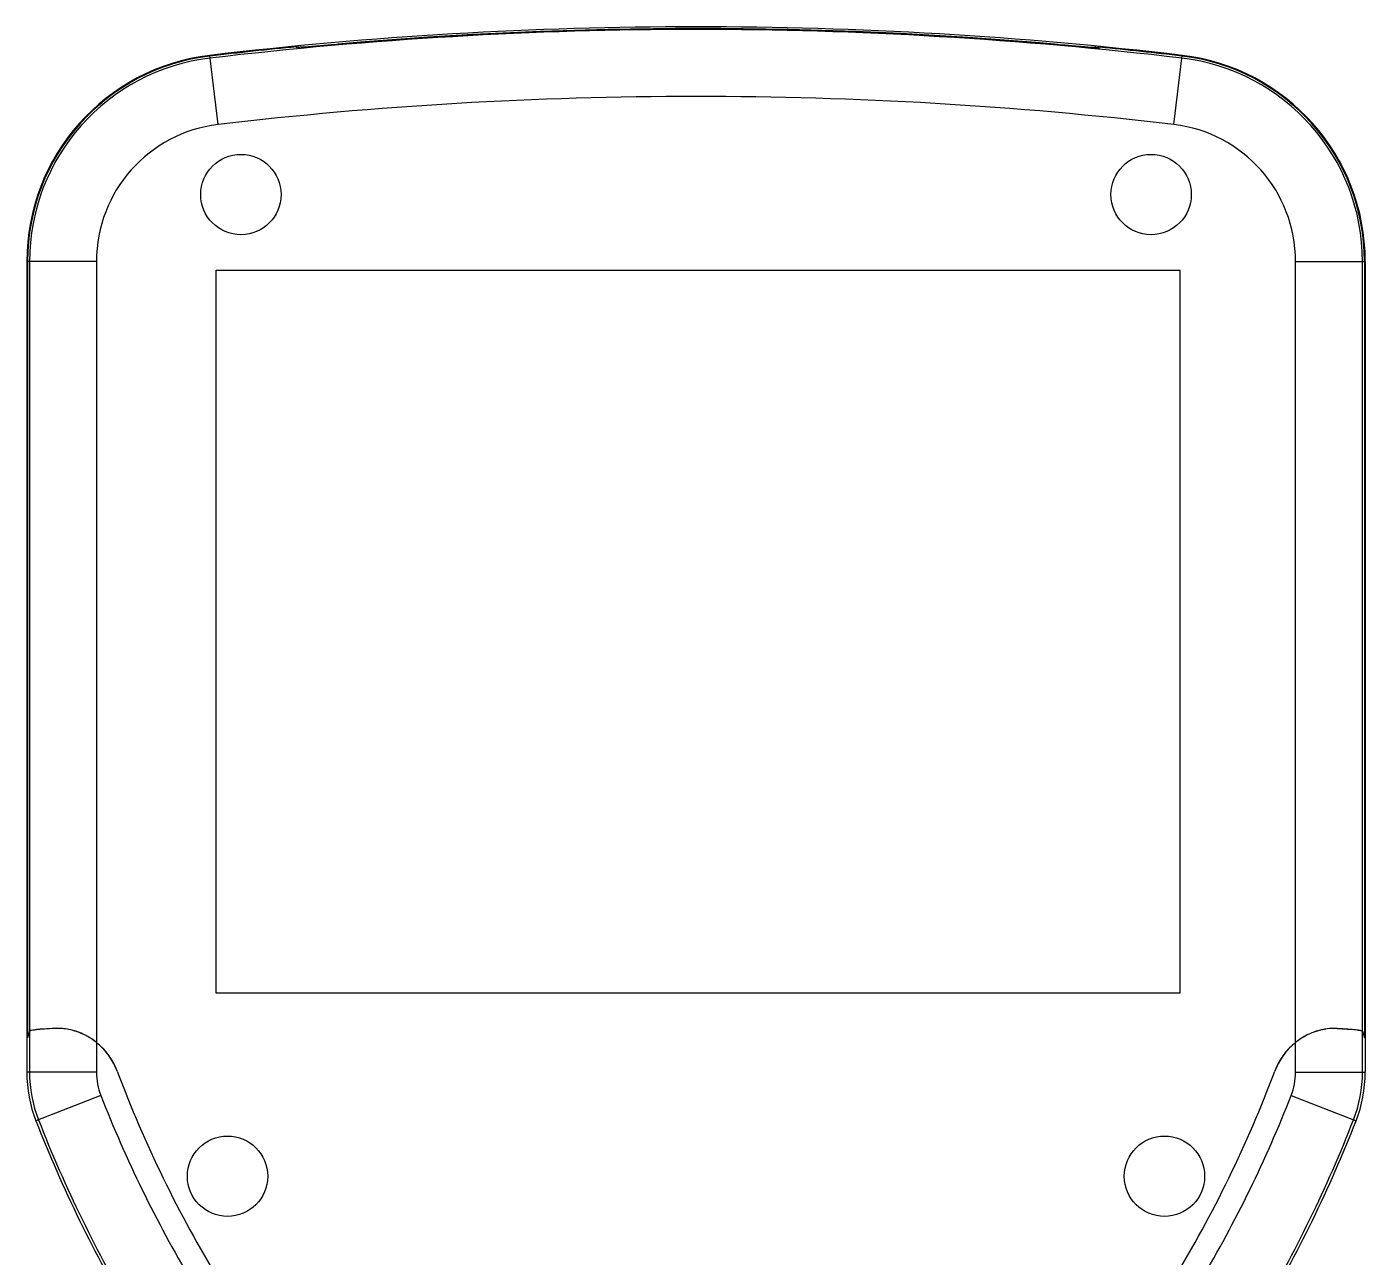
# Model space of a CAD drawing. Header units: millimetres. Extents: x 7503 to 8097, y 3855 to 4275.
# Drawn here: x 7724.1 to 7824.1, y 4091.6 to 4183.5 of the extents above; entities that cross this region are included whole.
import ezdxf

# ---------------------------------------------------------------- set-up
doc = ezdxf.new("R2010")
doc.units = ezdxf.units.MM

msp = doc.modelspace()

# ---------------------------------------------------------------- linework, layer by layer
at = {"color": 7, "linetype": 'Continuous'}
for p, q in [((7744.267, 4181.96), (7744.267, 4182.072)), ((7744.367, 4182.075), (7744.367, 4182.017)), ((7747.265, 4182.214), (7747.367, 4182.222)), ((7747.336, 4182.22), (7747.367, 4182.222)), ((7747.367, 4182.188), (7747.367, 4182.222)), ((7801.167, 4182.195), (7801.269, 4182.186)), ((7801.167, 4182.195), (7801.199, 4182.192)), ((7801.167, 4182.195), (7801.167, 4182.161)), ((7804.167, 4182.044), (7804.167, 4181.986)), ((7738.4, 4176.207), (7737.789, 4181.376)), ((7809.815, 4176.207), (7810.426, 4181.376)), ((7729.312, 4165.983), (7724.108, 4165.983)), ((7724.108, 4165.983), (7724.108, 4105.413)), ((7724.163, 4165.983), (7724.163, 4107.976)), ((7724.313, 4165.983), (7724.313, 4105.413)), ((7729.312, 4165.983), (7729.312, 4105.413)), ((7818.903, 4165.983), (7824.108, 4165.983)), ((7818.903, 4105.413), (7818.903, 4165.983)), ((7823.902, 4105.413), (7823.902, 4165.983)), ((7824.053, 4165.983), (7824.053, 4107.976)), ((7824.108, 4165.983), (7824.108, 4105.413)), ((7724.313, 4108.478), (7724.163, 4107.976)), ((7823.902, 4108.478), (7824.053, 4107.976)), ((7729.312, 4105.413), (7724.108, 4105.413)), ((7818.903, 4105.413), (7824.108, 4105.413)), ((7729.642, 4103.667), (7724.795, 4101.771)), ((7818.573, 4103.667), (7823.421, 4101.771))]:
    msp.add_line(p, q, dxfattribs=at)
at = {"color": 52, "linetype": 'Continuous', "true_color": 0xcccc33}
msp.add_line((7803.958, 4182.071), (7803.958, 4181.939), dxfattribs=at)
msp.add_lwpolyline([(7810.266, 4165.326), (7810.266, 4111.327), (7738.268, 4111.327), (7738.268, 4165.326)], close=True)
at = {"color": 7, "linetype": 'Continuous'}
for centre in [(7740.108, 4170.976), (7808.108, 4170.976), (7739.108, 4097.637), (7809.108, 4097.637)]:
    msp.add_circle(centre, 3, dxfattribs=at)
for centre, radius, start, end in [((7774.108, 3873.913), 309.6, 83.26329, 96.73671), ((7774.108, 3873.913), 309.395, 83.26329, 96.73671), ((7774.108, 3873.913), 309.441, 84.96467, 94.97598), ((7774.108, 3873.913), 309.466, 84.98367, 94.95699), ((7774.108, 3873.913), 309.545, 95.53194, 96.73671), ((7774.108, 3873.913), 309.594, 95.51247, 95.53305), ((7774.108, 3873.913), 309.594, 84.40863, 84.42815), ((7739.608, 4165.983), 15.5, 96.73671, 180), ((7739.608, 4165.983), 15.445, 96.73671, 180), ((7739.608, 4165.983), 15.295, 96.73671, 180), ((7774.108, 3873.913), 309.545, 83.26329, 84.40867), ((7808.608, 4165.983), 15.295, 0, 83.26329), ((7808.608, 4165.983), 15.445, 0, 83.26329), ((7808.608, 4165.983), 15.5, 0, 83.26329), ((7774.108, 3873.913), 304.395, 83.26329, 96.73671), ((7739.608, 4165.983), 10.295, 96.73671, 180), ((7808.608, 4165.983), 10.295, 0, 83.26329), ((7726.385, 4104.209), 4.474, 83.69366, 92.34796), ((7726.378, 4104.144), 4.54, 80.66475, 83.69582), ((7726.368, 4104.083), 4.601, 74.07887, 80.65613), ((7726.349, 4104.017), 4.67, 70.49098, 74.08373), ((7726.331, 4103.967), 4.723, 63.7965, 70.48693), ((7726.301, 4103.903), 4.794, 60.5279, 63.80754), ((7726.269, 4103.848), 4.857, 51.20103, 60.52374), ((7821.953, 4103.838), 4.87, 118.34307, 128.78386), ((7821.904, 4103.925), 4.77, 113.42099, 118.31617), ((7821.877, 4103.987), 4.702, 107.65111, 113.42243), ((7821.854, 4104.056), 4.629, 99.7801, 107.64252), ((7821.838, 4104.141), 4.543, 97.25827, 99.75681), ((7821.83, 4104.213), 4.47, 87.64593, 97.2774), ((7726.173, 4103.725), 5.013, 20.58891, 51.22802), ((7726.164, 4103.717), 5.025, 37.66245, 51.21095), ((7822.043, 4103.725), 5.014, 128.77416, 159.40896), ((7822.051, 4103.717), 5.025, 128.78907, 142.42591), ((7726.201, 4103.745), 4.979, 34.07728, 37.65945), ((7726.16, 4103.718), 5.028, 20.61002, 34.07246), ((7822.055, 4103.718), 5.028, 145.8757, 159.38998), ((7822.014, 4103.745), 4.979, 142.42953, 145.87053), ((7734.108, 4105.413), 10, 180, 201.36295), ((7734.108, 4105.413), 9.795, 180, 201.36295), ((7734.108, 4105.413), 4.795, 180, 201.36295), ((7817.924, 4138.198), 93, 200.59267, 211.31591), ((7730.291, 4138.198), 93, 328.68409, 339.40733), ((7814.108, 4105.413), 4.795, 338.63705, 0), ((7814.108, 4105.413), 9.795, 338.63705, 0), ((7814.108, 4105.413), 10, 338.63705, 0), ((7817.924, 4138.198), 94.795, 201.36295, 210.66664), ((7730.291, 4138.198), 94.795, 329.33336, 338.63705), ((7817.924, 4138.198), 100, 201.36295, 210.66664), ((7817.924, 4138.198), 99.795, 201.36295, 210.66664), ((7730.291, 4138.198), 99.795, 329.33336, 338.63705), ((7730.291, 4138.198), 100, 329.33336, 338.63705)]:
    msp.add_arc(centre, radius, start, end, dxfattribs=at)
for centre, start_param, end_param in [((7729.312, 4108.474), 8.5254304, 9.40907), ((7818.903, 4108.474), 0.015708, 0.8993475)]:
    msp.add_ellipse(centre, major_axis=(5, 0), ratio=0.0524078, start_param=start_param, end_param=end_param, dxfattribs=at)
for points, start_tangent, end_tangent in [([(7747.267, 4182.188), (7746.494, 4182.122), (7745.763, 4182.06), (7745.145, 4182.01), (7744.67, 4181.975), (7744.368, 4181.957), (7744.267, 4181.96)], (-0.9962312, -0.086738), (0, 1)), ([(7744.468, 4181.992), (7744.77, 4182.01)], (0.9656307, 0.2599181), (0.998938, -0.0460739)), ([(7744.77, 4182.01), (7745.245, 4182.045), (7745.863, 4182.095), (7746.594, 4182.156), (7747.265, 4182.214)], (0.998938, -0.0460739), (0.9963163, 0.0857547)), ([(7804.167, 4181.926), (7803.864, 4181.944), (7803.389, 4181.98), (7802.772, 4182.031), (7802.04, 4182.093), (7801.267, 4182.161)], (-0.9653002, 0.2611426), (-0.9961408, 0.08777)), ([(7801.269, 4182.186), (7801.94, 4182.127), (7802.672, 4182.065), (7803.289, 4182.015), (7803.764, 4181.979)], (0.9962269, -0.0867867), (0.9989849, 0.0450458)), ([(7744.367, 4181.995), (7744.468, 4181.992)], (0, -1), (0.9656307, 0.2599181)), ([(7803.764, 4181.979), (7804.067, 4181.961), (7804.167, 4181.964)], (0.9989849, 0.0450458), (0, 1)), ([(7804.267, 4181.929), (7804.167, 4181.926)], (0, -1), (-0.9653002, 0.2611426)), ([(7726.202, 4108.679), (7725.421, 4108.639), (7724.828, 4108.59), (7724.452, 4108.536), (7724.313, 4108.478)], (-0.999134, -0.0416079), (-0.2871286, -0.9578921)), ([(7729.312, 4107.634), (7728.579, 4108.121), (7727.767, 4108.466), (7726.952, 4108.647), (7726.202, 4108.679)], (-0.7796757, 0.6261835), (-0.999134, -0.0416079)), ([(7822.013, 4108.679), (7821.258, 4108.646), (7820.434, 4108.462), (7819.627, 4108.116), (7818.903, 4107.634)], (-0.999134, 0.0416075), (-0.7796756, -0.6261836)), ([(7822.013, 4108.679), (7822.795, 4108.639), (7823.388, 4108.59), (7823.763, 4108.536), (7823.902, 4108.478)], (0.999134, -0.0416075), (0.2871286, -0.9578921))]:
    msp.add_spline(points, degree=3, dxfattribs=dict(at, start_tangent=start_tangent, end_tangent=end_tangent))

doc.saveas('drawing.dxf')
